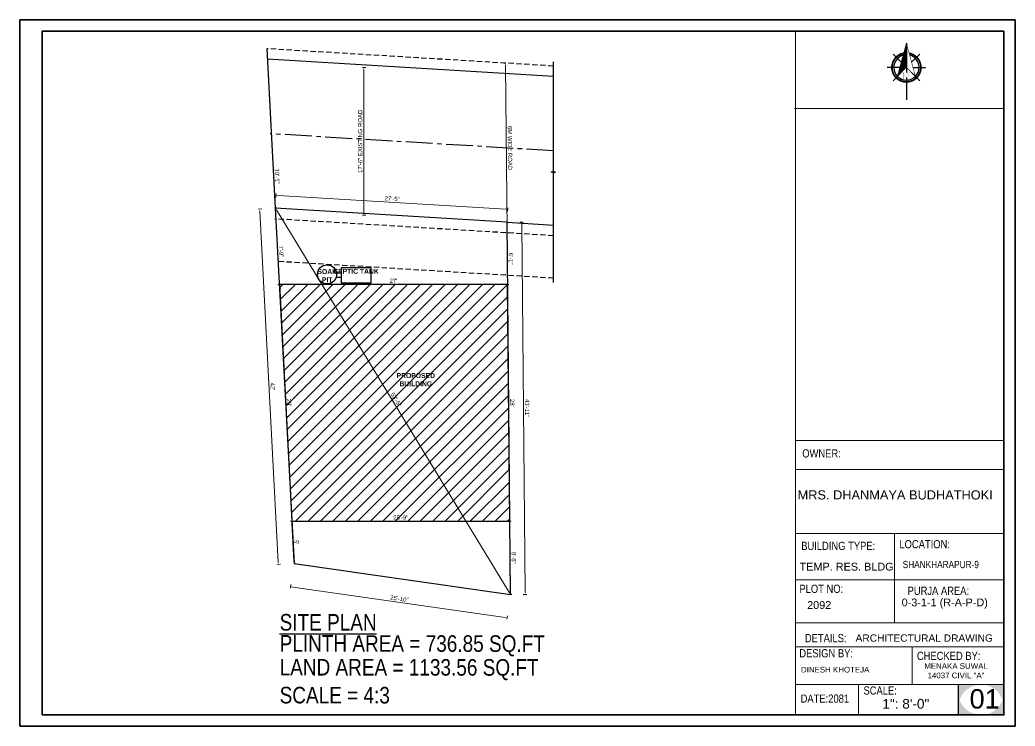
# Model space of a CAD drawing. Header units: inches. Extents: x 380359 to 404964, y -48881 to -44155.
# Drawn here: x 392691 to 393749, y -48221 to -47471 of the extents above; entities that cross this region are included whole.
import ezdxf

# ---------------------------------------------------------------- set-up
doc = ezdxf.new("R2010")
doc.units = ezdxf.units.IN
doc.header["$LTSCALE"] = 2
doc.header["$MEASUREMENT"] = 0
doc.header["$PDMODE"] = 34
doc.linetypes.add('CENTER2', pattern=[28.575, 19.05, -3.175, 3.175, -3.175])
doc.linetypes.add('DASHED2', pattern=[0.375, 0.25, -0.125])
doc.layers.get('0').update_dxf_attribs({"linetype": 'CONTINUOUS'})
doc.layers.get('DEFPOINTS').update_dxf_attribs({"color": 141, "linetype": 'CONTINUOUS'})
for name, color, linetype, lineweight in [('DIMENTION', 140, 'CONTINUOUS', 0), ('door', 20, 'CONTINUOUS', 35), ('Rebars', 1, 'CONTINUOUS', 13), ('Siteplan', 7, 'CONTINUOUS', 30), ('steps', 253, 'CONTINUOUS', 20), ('TEXT', 181, 'CONTINUOUS', 25), ('WALL - A', 1, 'CONTINUOUS', 40)]:
    doc.layers.add(name, color=color, linetype=linetype, lineweight=lineweight)
doc.layers.add('Normal Wall', color=7, linetype='CONTINUOUS', lineweight=35, true_color=0xffaf89)
doc.layers.add('Rear Wall', color=7, linetype='CONTINUOUS', lineweight=20, true_color=0xd4e480)
doc.layers.add('plan wall', color=7, linetype='CONTINUOUS')
doc.styles.add('Lettring Text', font='arial.ttf')
doc.styles.get("Standard").update_dxf_attribs({"font": 'ARIALN.TTF'})
doc.styles.add('SwissBT', font='swiss.ttf', dxfattribs={"height": 12})
doc.dimstyles.new('Copy of Standard', dxfattribs={"dimtxt": 6, "dimasz": 2.875, "dimexe": 2, "dimexo": 4, "dimgap": 2, "dimtad": 1, "dimdec": 0, "dimrnd": 1, "dimzin": 0, "dimdsep": 46, "dimlunit": 4, "dimtxsty": 'Lettring Text', "dimcen": 0.1, "dimclrd": 7, "dimclre": 7, "dimclrt": 7, "dimazin": 0, "dimtfac": 0.645, "dimtdec": 0, "dimtmove": 1, "dimatfit": 0, "dimfxl": 3, "dimfxlon": 1, "dimtfillclr": 256, "dimtolj": 1, "dimtzin": 0, "dimlwd": -1, "dimlwe": -1, "dimarcsym": 2})

# ---------------------------------------------------------------- blocks, each defined once
blk = doc.blocks.new('*X29')
at = {"color": 0}
for p, q in [((145.96, -414.6), (147.62, -412.94)), ((146.16, -413.87), (147.62, -412.41)), ((146.36, -413.14), (147.62, -411.88)), ((146.55, -412.41), (147.62, -411.35)), ((146.75, -411.68), (147.62, -410.82)), ((146.95, -410.95), (147.62, -410.29)), ((147.15, -410.22), (147.62, -409.76)), ((147.35, -409.49), (147.62, -409.23)), ((147.55, -408.76), (147.62, -408.7)), ((143.76, -422.63), (147.62, -418.77)), ((143.96, -421.9), (147.62, -418.24)), ((144.16, -421.17), (147.62, -417.71)), ((144.36, -420.44), (147.62, -417.18)), ((144.56, -419.71), (147.62, -416.65)), ((144.76, -418.98), (147.62, -416.12)), ((144.96, -418.25), (147.62, -415.59)), ((145.16, -417.52), (147.62, -415.06)), ((145.36, -416.79), (147.62, -414.53)), ((145.56, -416.06), (147.62, -414)), ((145.76, -415.33), (147.62, -413.47)), ((142.76, -426.28), (147.62, -421.42)), ((142.96, -425.55), (147.62, -420.89)), ((143.16, -424.82), (147.62, -420.36)), ((143.36, -424.09), (147.62, -419.83)), ((143.56, -423.36), (147.62, -419.3))]:
    blk.add_line(p, q, dxfattribs=at)
blk = doc.blocks.new('NORTH_15')
for p, q in [((-2.87, 2.87), (-7.37, 7.37)), ((0, 3.66), (0, 10.62)), ((2.87, 2.87), (7.37, 7.37)), ((-13.37, 0), (2.72, 0)), ((5.49, 0), (17.83, 0)), ((-2.87, -2.87), (-7.37, -7.37)), ((0, -3.66), (0, -10.62)), ((2.87, -2.87), (7.37, -7.37))]:
    blk.add_line(p, q)
at = {"const_width": 1}
for points in [[(0, -8, 1), (0, 8, 0.359415), (-7.86, 1.52, 1)], [(-7.86, -1.52, 0.359415), (0, -8, 1)]]:
    blk.add_lwpolyline(points, format="xyb", dxfattribs=at)
for points, const_width in [([(4.96, -5.01), (-13.37, 0), (4.9, 5), (0, 0), (4.96, -5.01)], 0.3), ([(5.93, -1.55), (6, -1.55), (6.07, -1.54), (6.13, -1.53), (6.17, -1.52), (6.22, -1.51), (6.26, -1.49), (6.28, -1.47), (6.3, -1.45), (6.32, -1.42), (6.33, -1.39), (6.35, -1.34), (6.36, -1.29), (6.37, -1.23), (6.38, -1.16), (6.38, -1.08), (6.38, -1), (6.54, -1), (6.54, -2.34), (6.38, -2.34), (6.38, -2.3), (6.38, -2.23), (6.38, -2.16), (6.37, -2.09), (6.36, -2.04), (6.35, -1.99), (6.33, -1.95), (6.32, -1.91), (6.3, -1.88), (6.28, -1.86), (6.26, -1.83), (6.22, -1.81), (6.18, -1.8), (6.13, -1.78), (6.07, -1.77), (6.01, -1.76), (5.95, -1.76), (2.66, -1.76), (2.66, -2.34), (2.5, -2.34), (2.5, -0.16), (4.71, 1.44), (3.14, 1.44), (3.07, 1.44), (3, 1.43), (2.94, 1.42), (2.89, 1.41), (2.85, 1.4), (2.81, 1.38), (2.78, 1.36), (2.76, 1.34), (2.74, 1.31), (2.72, 1.27), (2.7, 1.22), (2.69, 1.17), (2.68, 1.11), (2.67, 1.04), (2.66, 0.97), (2.66, 0.89), (2.66, 0.87), (2.5, 0.87), (2.5, 2.21), (2.66, 2.21), (2.66, 2.17), (2.66, 2.09), (2.67, 2.03), (2.68, 1.97), (2.69, 1.91), (2.7, 1.86), (2.71, 1.82), (2.73, 1.78), (2.75, 1.76), (2.77, 1.74), (2.8, 1.72), (2.85, 1.7), (2.89, 1.68), (2.94, 1.67), (3, 1.66), (3.07, 1.66), (3.14, 1.66), (6.54, 1.66), (6.54, 0.75), (3.33, -1.55), (5.93, -1.55), (5.93, -1.55)], 0.1)]:
    blk.add_lwpolyline(points, dxfattribs=dict(const_width=const_width))
for start, end in [(90, 164.973), (270, 90), (195.027, 270)]:
    blk.add_arc((0, 0), 7, start, end)
at = {"rotation": 90}
blk.add_blockref('*X29', (-421.89, -147.62), dxfattribs=at)
blk = doc.blocks.new('A$C0BDB7EE9')
at = {"layer": 'Siteplan', "xscale": 2.999999999999779, "yscale": 2.999999999999779, "zscale": 2.999999999999779, "rotation": 247.8612575918487}
blk.add_blockref('NORTH_15', (20.2, 49.5), dxfattribs=at)
blk = doc.blocks.new('A$C327B4BBD')
at = {"layer": 'DIMENTION', "ltscale": 0.3, "xscale": 1.171875000000082, "yscale": 1.171875000000082, "zscale": 1.171875000000082, "rotation": 112.1387424081494}
blk.add_blockref('A$C0BDB7EE9', (16.1, 0), dxfattribs=at)
blk = doc.blocks.new('*D589')
at = {"layer": 'DEFPOINTS', "color": 0, "ltscale": 0.5, "transparency": 16777216}
for p in [(399599.5, -47741.4), (399599.5, -47741.4), (399932.8, -48288.7)]:
    blk.add_point(p, dxfattribs=at)
at = {"layer": 'steps', "color": 7, "ltscale": 0.5, "transparency": 16777216}
for p, q in [((399599.5, -47741.4), (399601.2, -47740.4)), ((399931.3, -48286.2), (399601, -47743.8)), ((399932.8, -48288.7), (399934.5, -48287.7))]:
    blk.add_line(p, q, dxfattribs=at)
for points in [[(399601.4, -47743.6), (399600.6, -47744.1), (399599.5, -47741.4)], [(399931.7, -48286), (399930.9, -48286.5), (399932.8, -48288.7)]]:
    blk.add_solid(points, dxfattribs=at)
at = {"layer": 'steps', "color": 7, "ltscale": 0.5, "transparency": 16777216, "insert": (399770.5, -48012.4), "char_height": 6, "attachment_point": 5, "rotation": 301.3393, "style": 'Lettring Text'}
blk.add_mtext('\\A1;53\'-5"', dxfattribs=at)
blk = doc.blocks.new('*D585')
at = {"layer": 'DEFPOINTS', "color": 0, "ltscale": 0.5, "transparency": 16777216}
for p in [(399626, -48244.7), (399932.8, -48288.7), (399928.1, -48321.7)]:
    blk.add_point(p, dxfattribs=at)
at = {"layer": 'steps', "color": 7, "ltscale": 0.5, "transparency": 16777216}
for p, q in [((399621.7, -48274.7), (399620.9, -48279.6)), ((399624.1, -48278.1), (399925.2, -48321.2)), ((399928.5, -48318.7), (399927.8, -48323.6))]:
    blk.add_line(p, q, dxfattribs=at)
for points in [[(399624.1, -48277.6), (399624, -48278.5), (399621.2, -48277.6)], [(399925.3, -48320.8), (399925.2, -48321.7), (399928.1, -48321.7)]]:
    blk.add_solid(points, dxfattribs=at)
at = {"layer": 'steps', "color": 7, "ltscale": 0.5, "transparency": 16777216, "insert": (399775.4, -48294.6), "char_height": 6, "attachment_point": 5, "rotation": 351.8387, "style": 'Lettring Text'}
blk.add_mtext('\\A1;25\'-10"', dxfattribs=at)
blk = doc.blocks.new('*D586')
at = {"layer": 'DEFPOINTS', "color": 0, "ltscale": 0.5, "transparency": 16777216}
for p in [(399599.5, -47741.4), (399626, -48244.7), (399603.9, -48245.9)]:
    blk.add_point(p, dxfattribs=at)
at = {"layer": 'steps', "color": 7, "ltscale": 0.5, "transparency": 16777216}
for p, q in [((399580.4, -47742.4), (399575.4, -47742.7)), ((399577.6, -47745.4), (399603.7, -48243)), ((399606.9, -48245.7), (399601.9, -48246))]:
    blk.add_line(p, q, dxfattribs=at)
for points in [[(399578.1, -47745.4), (399577.1, -47745.4), (399577.4, -47742.6)], [(399604.2, -48243), (399603.3, -48243), (399603.9, -48245.9)]]:
    blk.add_solid(points, dxfattribs=at)
at = {"layer": 'steps', "color": 7, "ltscale": 0.5, "transparency": 16777216, "insert": (399595.7, -47993.9), "char_height": 6, "attachment_point": 5, "rotation": 273.008, "style": 'Lettring Text'}
blk.add_mtext("\\A1;42'", dxfattribs=at)
blk = doc.blocks.new('*D579')
at = {"layer": 'DEFPOINTS', "color": 0, "ltscale": 0.5, "transparency": 16777216}
for p in [(399927.9, -47761.2), (399948.9, -47761.1), (399932.8, -48288.7)]:
    blk.add_point(p, dxfattribs=at)
at = {"layer": 'steps', "color": 7, "ltscale": 0.5, "transparency": 16777216}
for p, q in [((399945.9, -47761.1), (399950.9, -47761)), ((399953.8, -48285.6), (399949, -47763.9)), ((399950.8, -48288.5), (399955.8, -48288.5))]:
    blk.add_line(p, q, dxfattribs=at)
for points in [[(399949.5, -47763.9), (399948.5, -47763.9), (399948.9, -47761.1)], [(399954.3, -48285.6), (399953.3, -48285.6), (399953.8, -48288.5)]]:
    blk.add_solid(points, dxfattribs=at)
at = {"layer": 'steps', "color": 7, "ltscale": 0.5, "transparency": 16777216, "insert": (399956.5, -48024.7), "char_height": 6, "attachment_point": 5, "rotation": 270.5305, "style": 'Lettring Text'}
blk.add_mtext('\\A1;43\'-11"', dxfattribs=at)
blk = doc.blocks.new('*D580')
at = {"layer": 'DEFPOINTS', "color": 0, "ltscale": 0.5, "transparency": 16777216}
for p in [(399600.6, -47722.9), (399599.5, -47741.4), (399927.9, -47761.2)]:
    blk.add_point(p, dxfattribs=at)
at = {"layer": 'steps', "color": 7, "ltscale": 0.5, "transparency": 16777216}
for p, q in [((399600.4, -47725.9), (399600.7, -47720.9)), ((399926.2, -47742.6), (399603.5, -47723.1)), ((399928.8, -47745.8), (399929.1, -47740.8))]:
    blk.add_line(p, q, dxfattribs=at)
for points in [[(399603.5, -47722.6), (399603.5, -47723.6), (399600.6, -47722.9)], [(399926.2, -47742.1), (399926.1, -47743.1), (399929, -47742.8)]]:
    blk.add_solid(points, dxfattribs=at)
at = {"layer": 'steps', "color": 7, "ltscale": 0.5, "transparency": 16777216, "insert": (399765.1, -47727.8), "char_height": 6, "attachment_point": 5, "rotation": 356.5402, "style": 'Lettring Text'}
blk.add_mtext('\\A1;27\'-5"', dxfattribs=at)
blk = doc.blocks.new('*D581')
at = {"layer": 'DEFPOINTS', "color": 0, "ltscale": 0.5, "transparency": 16777216}
for p in [(399605.2, -47849.2), (399605.2, -47849.2), (399928.7, -47849.2)]:
    blk.add_point(p, dxfattribs=at)
at = {"layer": 'steps', "color": 7, "ltscale": 0.5, "transparency": 16777216}
for p, q in [((399605.2, -47849.2), (399605.2, -47847.2)), ((399925.8, -47849.2), (399608.1, -47849.2)), ((399928.7, -47849.2), (399928.7, -47847.2))]:
    blk.add_line(p, q, dxfattribs=at)
for points in [[(399608.1, -47848.8), (399608.1, -47849.7), (399605.2, -47849.2)], [(399925.8, -47848.8), (399925.8, -47849.7), (399928.7, -47849.2)]]:
    blk.add_solid(points, dxfattribs=at)
at = {"layer": 'steps', "color": 7, "ltscale": 0.5, "transparency": 16777216, "insert": (399766.9, -47844.2), "char_height": 6, "attachment_point": 5, "style": 'Lettring Text'}
blk.add_mtext("\\A1;27'", dxfattribs=at)
blk = doc.blocks.new('*D587')
at = {"layer": 'DEFPOINTS', "color": 0, "ltscale": 0.5, "transparency": 16777216}
for p in [(399622.8, -48184.8), (399931.7, -48184.8), (399931.7, -48184.8)]:
    blk.add_point(p, dxfattribs=at)
at = {"layer": 'steps', "color": 7, "ltscale": 0.5, "transparency": 16777216}
for p, q in [((399622.8, -48184.8), (399622.8, -48182.8)), ((399625.7, -48184.8), (399928.9, -48184.8)), ((399931.7, -48184.8), (399931.7, -48182.8))]:
    blk.add_line(p, q, dxfattribs=at)
for points in [[(399625.7, -48184.3), (399625.7, -48185.3), (399622.8, -48184.8)], [(399928.9, -48184.3), (399928.9, -48185.3), (399931.7, -48184.8)]]:
    blk.add_solid(points, dxfattribs=at)
at = {"layer": 'steps', "color": 7, "ltscale": 0.5, "transparency": 16777216, "insert": (399777.3, -48179.7), "char_height": 6, "attachment_point": 5, "style": 'Lettring Text'}
blk.add_mtext('\\A1;25\'-9"', dxfattribs=at)
blk = doc.blocks.new('*D588')
at = {"layer": 'DEFPOINTS', "color": 0, "ltscale": 0.5, "transparency": 16777216}
for p in [(399605.2, -47849.2), (399622.8, -48184.8), (399622.8, -48184.8)]:
    blk.add_point(p, dxfattribs=at)
at = {"layer": 'steps', "color": 7, "ltscale": 0.5, "transparency": 16777216}
for p, q in [((399605.2, -47849.2), (399603.2, -47849.3)), ((399605.3, -47852.1), (399622.7, -48181.9)), ((399622.8, -48184.8), (399620.8, -48184.9))]:
    blk.add_line(p, q, dxfattribs=at)
for points in [[(399605.8, -47852.1), (399604.8, -47852.1), (399605.2, -47849.2)], [(399623.1, -48181.9), (399622.2, -48181.9), (399622.8, -48184.8)]]:
    blk.add_solid(points, dxfattribs=at)
at = {"layer": 'steps', "color": 7, "ltscale": 0.5, "transparency": 16777216, "insert": (399619, -48016.7), "char_height": 6, "attachment_point": 5, "rotation": 273.008, "style": 'Lettring Text'}
blk.add_mtext("\\A1;28'", dxfattribs=at)
blk = doc.blocks.new('*D582')
at = {"layer": 'DEFPOINTS', "color": 0, "ltscale": 0.5, "transparency": 16777216}
for p in [(399928.7, -47849.2), (399928.7, -47849.2), (399931.7, -48184.8)]:
    blk.add_point(p, dxfattribs=at)
at = {"layer": 'steps', "color": 7, "ltscale": 0.5, "transparency": 16777216}
for p, q in [((399928.7, -47849.2), (399930.7, -47849.2)), ((399931.7, -48181.9), (399928.7, -47852.1)), ((399931.7, -48184.8), (399933.7, -48184.8))]:
    blk.add_line(p, q, dxfattribs=at)
for points in [[(399929.2, -47852.1), (399928.3, -47852.1), (399928.7, -47849.2)], [(399932.2, -48181.9), (399931.2, -48181.9), (399931.7, -48184.8)]]:
    blk.add_solid(points, dxfattribs=at)
at = {"layer": 'steps', "color": 7, "ltscale": 0.5, "transparency": 16777216, "insert": (399935.3, -48017), "char_height": 6, "attachment_point": 5, "rotation": 270.5182, "style": 'Lettring Text'}
blk.add_mtext("\\A1;28'", dxfattribs=at)
blk = doc.blocks.new('*D583')
at = {"layer": 'DEFPOINTS', "color": 0, "ltscale": 0.5, "transparency": 16777216}
for p in [(399928, -47776.3), (399928, -47776.3), (399928.7, -47849.2)]:
    blk.add_point(p, dxfattribs=at)
at = {"layer": 'steps', "color": 7, "ltscale": 0.5, "transparency": 16777216}
for p, q in [((399928, -47776.3), (399930, -47776.3)), ((399928.7, -47846.4), (399928.1, -47779.2)), ((399928.7, -47849.2), (399930.7, -47849.2))]:
    blk.add_line(p, q, dxfattribs=at)
for points in [[(399928.5, -47779.2), (399927.6, -47779.2), (399928, -47776.3)], [(399929.2, -47846.4), (399928.2, -47846.4), (399928.7, -47849.2)]]:
    blk.add_solid(points, dxfattribs=at)
at = {"layer": 'steps', "color": 7, "ltscale": 0.5, "transparency": 16777216, "insert": (399933.4, -47812.7), "char_height": 6, "attachment_point": 5, "rotation": 270.5182, "style": 'Lettring Text'}
blk.add_mtext('\\A1;6\'-1"', dxfattribs=at)
blk = doc.blocks.new('*D584')
at = {"layer": 'DEFPOINTS', "color": 0, "ltscale": 0.5, "transparency": 16777216}
for p in [(399925.9, -47535.8), (399927.5, -47535.8), (399928, -47776.3)]:
    blk.add_point(p, dxfattribs=at)
at = {"layer": 'steps', "color": 7, "ltscale": 0.5, "transparency": 16777216}
for p, q in [((399925.9, -47535.8), (399923.9, -47535.8)), ((399928, -47773.4), (399925.9, -47538.7)), ((399928, -47776.3), (399930, -47776.3))]:
    blk.add_line(p, q, dxfattribs=at)
for points in [[(399926.4, -47538.7), (399925.4, -47538.7), (399925.9, -47535.8)], [(399928.5, -47773.4), (399927.5, -47773.4), (399928, -47776.3)]]:
    blk.add_solid(points, dxfattribs=at)
at = {"layer": 'steps', "color": 7, "ltscale": 0.5, "transparency": 16777216, "insert": (399932.1, -47656), "char_height": 6, "attachment_point": 5, "rotation": 270.5182, "style": 'Lettring Text'}
blk.add_mtext('\\A1;6M WIDE ROAD', dxfattribs=at)
blk = doc.blocks.new('*D575')
at = {"layer": 'DEFPOINTS', "color": 0, "ltscale": 0.5, "transparency": 16777216}
for p in [(399931.7, -48184.8), (399932.8, -48288.7), (399932.8, -48288.7)]:
    blk.add_point(p, dxfattribs=at)
at = {"layer": 'steps', "color": 7, "ltscale": 0.5, "transparency": 16777216}
for p, q in [((399931.9, -48184.8), (399933.9, -48184.8)), ((399931.9, -48187.7), (399932.8, -48285.8)), ((399932.8, -48288.7), (399934.8, -48288.7))]:
    blk.add_line(p, q, dxfattribs=at)
for points in [[(399932.4, -48187.6), (399931.4, -48187.7), (399931.9, -48184.8)], [(399933.2, -48285.8), (399932.3, -48285.8), (399932.8, -48288.7)]]:
    blk.add_solid(points, dxfattribs=at)
at = {"layer": 'steps', "color": 7, "ltscale": 0.5, "transparency": 16777216, "insert": (399937.4, -48236.7), "char_height": 6, "attachment_point": 5, "rotation": 270.5182, "style": 'Lettring Text'}
blk.add_mtext('\\A1;8\'-8"', dxfattribs=at)
blk = doc.blocks.new('*D576')
at = {"layer": 'DEFPOINTS', "color": 0, "ltscale": 0.5, "transparency": 16777216}
for p in [(399622.8, -48184.8), (399626, -48244.7), (399626, -48244.7)]:
    blk.add_point(p, dxfattribs=at)
at = {"layer": 'steps', "color": 7, "ltscale": 0.5, "transparency": 16777216}
for p, q in [((399622.8, -48184.8), (399624.8, -48184.7)), ((399623, -48187.6), (399625.8, -48241.8)), ((399626, -48244.7), (399628, -48244.6))]:
    blk.add_line(p, q, dxfattribs=at)
for points in [[(399623.4, -48187.6), (399622.5, -48187.7), (399622.8, -48184.8)], [(399626.3, -48241.8), (399625.3, -48241.8), (399626, -48244.7)]]:
    blk.add_solid(points, dxfattribs=at)
at = {"layer": 'steps', "color": 7, "ltscale": 0.5, "transparency": 16777216, "insert": (399629.4, -48214.5), "char_height": 6, "attachment_point": 5, "rotation": 273.008, "style": 'Lettring Text'}
blk.add_mtext("\\A1;5'", dxfattribs=at)
blk = doc.blocks.new('*D577')
at = {"layer": 'DEFPOINTS', "color": 0, "ltscale": 0.5, "transparency": 16777216}
for p in [(399600.3, -47756.5), (399600.3, -47756.5), (399605.2, -47849.2)]:
    blk.add_point(p, dxfattribs=at)
at = {"layer": 'steps', "color": 7, "ltscale": 0.5, "transparency": 16777216}
for p, q in [((399600.3, -47756.5), (399598.3, -47756.6)), ((399605, -47846.4), (399600.5, -47759.3)), ((399605.2, -47849.2), (399603.2, -47849.3))]:
    blk.add_line(p, q, dxfattribs=at)
for points in [[(399600.9, -47759.3), (399600, -47759.4), (399600.3, -47756.5)], [(399605.5, -47846.3), (399604.5, -47846.4), (399605.2, -47849.2)]]:
    blk.add_solid(points, dxfattribs=at)
at = {"layer": 'steps', "color": 7, "ltscale": 0.5, "transparency": 16777216, "insert": (399607.8, -47802.6), "char_height": 6, "attachment_point": 5, "rotation": 273.008, "style": 'Lettring Text'}
blk.add_mtext('\\A1;7\'-9"', dxfattribs=at)
blk = doc.blocks.new('*D578')
at = {"layer": 'DEFPOINTS', "color": 0, "ltscale": 0.5, "transparency": 16777216}
for p in [(399594, -47635.9), (399594, -47635.9), (399600.3, -47756.5)]:
    blk.add_point(p, dxfattribs=at)
at = {"layer": 'steps', "color": 7, "ltscale": 0.5, "transparency": 16777216}
for p, q in [((399594, -47635.9), (399592, -47636)), ((399600.1, -47753.6), (399594.1, -47638.7)), ((399600.3, -47756.5), (399598.3, -47756.6))]:
    blk.add_line(p, q, dxfattribs=at)
for points in [[(399594.6, -47638.7), (399593.6, -47638.8), (399594, -47635.9)], [(399600.6, -47753.6), (399599.7, -47753.6), (399600.3, -47756.5)]]:
    blk.add_solid(points, dxfattribs=at)
at = {"layer": 'steps', "color": 7, "ltscale": 0.5, "transparency": 16777216, "insert": (399602.2, -47695.9), "char_height": 6, "attachment_point": 5, "rotation": 273.008, "style": 'Lettring Text'}
blk.add_mtext('\\A1;10\'-1"', dxfattribs=at)
blk = doc.blocks.new('*D574')
at = {"layer": 'DEFPOINTS', "color": 0, "ltscale": 0.5, "transparency": 16777216}
for p in [(399724.9, -47541.7), (399776.4, -47541.7), (399763.7, -47751.3)]:
    blk.add_point(p, dxfattribs=at)
at = {"layer": 'steps', "color": 7, "ltscale": 0.5, "transparency": 16777216}
for p, q in [((399727.9, -47541.7), (399722.9, -47541.7)), ((399724.9, -47748.4), (399724.9, -47544.6)), ((399727.9, -47751.3), (399722.9, -47751.3))]:
    blk.add_line(p, q, dxfattribs=at)
for points in [[(399724.4, -47544.6), (399725.4, -47544.6), (399724.9, -47541.7)], [(399724.4, -47748.4), (399725.4, -47748.4), (399724.9, -47751.3)]]:
    blk.add_solid(points, dxfattribs=at)
at = {"layer": 'steps', "color": 7, "ltscale": 0.5, "transparency": 16777216, "insert": (399719.8, -47646.5), "char_height": 6, "attachment_point": 5, "rotation": 90, "style": 'Lettring Text'}
blk.add_mtext('\\A1;17\'-6" EXISTING ROAD', dxfattribs=at)
blk = doc.blocks.new('SP')
at = {"layer": 'door', "ltscale": 0.5}
h = blk.add_hatch(dxfattribs=at)
h.set_pattern_fill('ANSI31', color=256, scale=100)
h.set_pattern_definition([(45, (5048.394, -2206.005), (-8.83883476, 8.83883476), [])])
h.paths.add_polyline_path([(399928.7, -47849.2), (399605.2, -47849.2), (399622.8, -48184.8), (399622.8, -48184.8), (399931.7, -48184.8)])
h.paths.add_polyline_path([(399758.8, -48005.3), (399771.5, -48026.1), (399782.1, -48019.6), (399769.4, -47998.8)], flags=24)
h.paths.add_polyline_path([(399765.2, -48185.9), (399789.5, -48185.9), (399789.5, -48173.6), (399765.2, -48173.6)], flags=9)
h.paths.add_polyline_path([(399612.5, -48010.2), (399613.2, -48024.1), (399625.5, -48023.4), (399624.8, -48009.5)], flags=25)
h.paths.add_polyline_path([(399772.7, -47997.1), (399824.6, -47997.1), (399824.6, -47971.1), (399772.7, -47971.1)], flags=24)
at = {"ltscale": 0.5}
for p, q in [((399587.6, -47515.3), (399599.5, -47741.4)), ((399993.6, -47554.8), (399588.4, -47530.3)), ((399927.9, -47761.2), (399599.5, -47741.4)), ((399599.5, -47741.4), (399626, -48244.7)), ((399932.8, -48288.7), (399927.9, -47761.2)), ((399927.9, -47761.2), (399993.6, -47765.2)), ((399693.3, -47833.4), (399686.2, -47833.4)), ((399693.3, -47839.4), (399685.5, -47839.4)), ((399713.6, -47849.2), (399713.6, -47847.3)), ((399719.6, -47849.2), (399719.6, -47847.3)), ((399626, -48244.7), (399932.8, -48288.7))]:
    blk.add_line(p, q, dxfattribs=at)
at = {"linetype": 'Continuous', "ltscale": 0.5}
blk.add_lwpolyline([(399993.6, -47846.4), (399993.6, -47691.3), (399996.5, -47690.2), (399990.5, -47690), (399993.6, -47688.7), (399993.6, -47533.8)], dxfattribs=at)
at = {"ltscale": 0.5}
for points in [[(399693.3, -47825.4), (399735.1, -47825.4), (399735.1, -47847.3), (399693.3, -47847.3)], [(399928.7, -47849.2), (399605.2, -47849.2), (399622.8, -48184.8), (399622.8, -48184.8), (399931.7, -48184.8)]]:
    blk.add_lwpolyline(points, close=True, dxfattribs=at)
blk.add_circle((399672.8, -47835), 13.5, dxfattribs=at)
at = {"layer": 'WALL - A', "linetype": 'DASHED2', "lineweight": -3, "ltscale": 15}
for p, q in [((399993.6, -47539.8), (399587.6, -47515.3)), ((399993.6, -47780.2), (399600.3, -47756.5)), ((399993.6, -47840.4), (399603.5, -47816.8))]:
    blk.add_line(p, q, dxfattribs=at)
at = {"layer": 'WALL - A', "linetype": 'CENTER2', "lineweight": -3}
blk.add_line((399993.6, -47660), (399594, -47635.9), dxfattribs=at)
at = {"layer": 'steps', "color": 7, "ltscale": 0.3, "char_height": 7, "attachment_point": 2}
for s, insert, width in [('{\\fTechnic|b1|i0|c2|p2;SOAK PIT}', (399673.1, -47827.6), 35.408), ('{\\fTechnic|b1|i0|c2|p2;SEPTIC TANK}', (399714.1, -47827.2), 55.268), ('{\\fTechnic|b1|i0|c2|p2;PROPOSED BUILDING}', (399798.6, -47974.9), 55.268)]:
    blk.add_mtext(s, dxfattribs=dict(at, insert=insert, width=width))
at = {"layer": 'steps', "ltscale": 0.5}
for base, p1, p2, angle, text, picture, middle in [((399925.9, -47535.8), (399928, -47776.3), (399927.5, -47535.8), 270.5182, '6M WIDE ROAD', '*D584', (399932.1, -47656)), ((399724.9, -47541.7), (399763.7, -47751.3), (399776.4, -47541.7), 90, '17\'-6" EXISTING ROAD', '*D574', (399719.8, -47646.5))]:
    dim = blk.add_linear_dim(base=base, p1=p1, p2=p2, angle=angle, text=text, dimstyle='Copy of Standard', dxfattribs=at)
    dim.commit()
    dim.dimension.update_dxf_attribs({"geometry": picture, "text_midpoint": middle})
for base, p1, p2, angle, picture, middle in [((399594, -47635.9), (399600.3, -47756.5), (399594, -47635.9), 93.008, '*D578', (399602.2, -47695.9)), ((399600.3, -47756.5), (399605.2, -47849.2), (399600.3, -47756.5), 93.008, '*D577', (399607.8, -47802.6)), ((399928, -47776.3), (399928.7, -47849.2), (399928, -47776.3), 270.5182, '*D583', (399933.4, -47812.7)), ((399626, -48244.7), (399622.8, -48184.8), (399626, -48244.7), 93.008, '*D576', (399629.4, -48214.5)), ((399932.8, -48288.7), (399931.7, -48184.8), (399932.8, -48288.7), 270.5182, '*D575', (399937.4, -48236.7))]:
    dim = blk.add_linear_dim(base=base, p1=p1, p2=p2, angle=angle, dimstyle='Copy of Standard', dxfattribs=at)
    dim.commit()
    dim.dimension.update_dxf_attribs({"geometry": picture, "text_midpoint": middle})
for p1, p2, distance, picture, middle in [((399927.9, -47761.2), (399599.5, -47741.4), -18.5, '*D580', (399765.1, -47727.8)), ((399599.5, -47741.4), (399626, -48244.7), -22.1, '*D586', (399595.7, -47993.9)), ((399932.8, -48288.7), (399599.5, -47741.4), 0, '*D589', (399770.5, -48012.4)), ((399932.7921, -48288.7004), (399927.908, -47761.245), -21.0414, '*D579', (399956.4558, -48024.731)), ((399605.2, -47849.2), (399622.8, -48184.8), 0, '*D588', (399619, -48016.7)), ((399931.7, -48184.8), (399928.7, -47849.2), 0, '*D582', (399935.3, -48017)), ((399626, -48244.7), (399932.8, -48288.7), -33.3, '*D585', (399775.4, -48294.6))]:
    dim = blk.add_aligned_dim(p1=p1, p2=p2, distance=distance, dimstyle='Copy of Standard', dxfattribs=at)
    dim.commit()
    dim.dimension.update_dxf_attribs({"geometry": picture, "text_midpoint": middle})
for base, p1, p2, picture, middle in [((399605.1751, -47849.2414), (399928.7039, -47849.2414), (399605.1751, -47849.2414), '*D581', (399766.9395, -47844.2292)), ((399931.7, -48184.8), (399622.8, -48184.8), (399931.7, -48184.8), '*D587', (399777.3, -48179.7))]:
    dim = blk.add_linear_dim(base=base, p1=p1, p2=p2, dimstyle='Copy of Standard', dxfattribs=at)
    dim.commit()
    dim.dimension.update_dxf_attribs({"geometry": picture, "text_midpoint": middle})

msp = doc.modelspace()

# ---------------------------------------------------------------- hatches: boundary and pattern name
msp.add_hatch(color=0).paths.add_polyline_path([(393737.4, -48177), (393713.1, -48177, -0.414214), (393737.4, -48201.3)])
at = {"layer": 'TEXT'}
for points in [[(393713.1, -48177), (393688.8, -48177), (393688.8, -48201.3, -0.414214)], [(393713.1, -48177), (393688.8, -48177), (393688.8, -48201.3, -0.414214)], [(393737.4, -48177), (393713.1, -48177, -0.414214), (393737.4, -48201.3)], [(393688.8, -48184.9), (393688.8, -48209.2), (393713.1, -48209.2, -0.414214)], [(393688.8, -48184.9), (393688.8, -48209.2), (393713.1, -48209.2, -0.414214)], [(393737.4, -48184.9, -0.414214), (393713.1, -48209.2), (393737.4, -48209.2)], [(393737.4, -48184.9, -0.414214), (393713.1, -48209.2), (393737.4, -48209.2)]]:
    msp.add_hatch(color=0, dxfattribs=at).paths.add_polyline_path(points)

# ---------------------------------------------------------------- linework, layer by layer
at = {"color": 0}
msp.add_line((393688.8, -48177), (393688.8, -48209.2), dxfattribs=at)
msp.add_line((393688.8, -48177), (393688.8, -48209.2), dxfattribs=at)
at = {"layer": 'Normal Wall'}
for points in [[(392691.3, -47470.5), (393749.3, -47470.5), (393749.3, -48221.1), (392691.3, -48221.1)], [(392691.3, -47470.5), (393749.3, -47470.5), (393749.3, -48221.1), (392691.3, -48221.1)], [(393737.4, -47482.4), (392715.1, -47482.4), (392715.1, -48209.2), (393737.4, -48209.2)], [(393737.4, -47482.4), (392715.1, -47482.4), (392715.1, -48209.2), (393737.4, -48209.2)]]:
    msp.add_lwpolyline(points, close=True, dxfattribs=at)
at = {"layer": 'Rear Wall'}
for p, q in [((393516, -47926.7), (393516, -47482.4)), ((393514.8, -47564.7), (393737.4, -47564.7)), ((393516, -47917.5), (393737.4, -47917.5)), ((393516, -47917.5), (393737.4, -47917.5)), ((393516, -47917.5), (393737.4, -47917.5)), ((393516, -47917.5), (393737.4, -47917.5)), ((393516, -47948.3), (393737.4, -47948.3)), ((393516, -47948.3), (393737.4, -47948.3)), ((393516, -48016.3), (393737.4, -48016.3)), ((393516, -48016.3), (393737.4, -48016.3)), ((393621.2, -48016.3), (393621.2, -48102.2)), ((393621.2, -48016.3), (393621.2, -48111.5)), ((393516, -48065.8), (393737.4, -48065.8)), ((393516, -48065.8), (393737.4, -48065.8)), ((393516, -48111.5), (393737.4, -48111.5)), ((393516, -48136.9), (393737.4, -48136.9)), ((393516, -48136.9), (393737.4, -48136.9)), ((393639.8, -48177), (393639.8, -48136.9)), ((393639.8, -48177), (393639.8, -48136.9)), ((393516, -48177), (393737.4, -48177)), ((393516, -48177), (393737.4, -48177)), ((393582.7, -48177), (393582.7, -48209.2)), ((393582.7, -48177), (393582.7, -48209.2))]:
    msp.add_line(p, q, dxfattribs=at)
msp.add_lwpolyline([(393516, -47917.5), (393737.4, -47917.5), (393737.4, -48209.2), (393516, -48209.2)], close=True, dxfattribs=at)
msp.add_lwpolyline([(393516, -47917.5), (393737.4, -47917.5), (393737.4, -48209.2), (393516, -48209.2)], close=True, dxfattribs=at)

# ---------------------------------------------------------------- block references
at = {"xscale": 0.75, "yscale": 0.75, "zscale": 0.75}
msp.add_blockref('SP', (93263.2, -11864.7), dxfattribs=at)
at = {"layer": 'Rebars', "xscale": 0.5459999999999999, "yscale": 0.5459999999999999, "zscale": 0.5459999999999999, "rotation": 270}
msp.add_blockref('A$C327B4BBD', (393633.7, -47546.5), dxfattribs=at)

# ---------------------------------------------------------------- texts
at = {"color": 0}
for s, p in [('OWNER:', (393523, -47935.6)), ('LOCATION:', (393626.3, -48032.1))]:
    msp.add_text(s, height=8.7, dxfattribs=at).set_placement(p)
at = {"layer": 'plan wall', "ltscale": 3, "char_height": 17.612, "attachment_point": 7, "rotation": 359.9411}
for s, insert in [('{\\LSITE PLAN}', (392967.4, -48119.8)), ('PLINTH AREA = 736.85 SQ.FT', (392967.4, -48146.8)), ('LAND AREA = 1133.56 SQ.FT', (392967.4, -48172.1)), ('SCALE = 4:3', (392967.4, -48197.2))]:
    msp.add_mtext(s, dxfattribs=dict(at, insert=insert))
at = {"layer": 'TEXT', "color": 0}
for s, height, p in [('OWNER:', 8.7, (393523, -47935.6)), ('LOCATION:', 8.7, (393626.3, -48032.1)), ('CHECKED BY:', 8.704, (393644.9, -48150.8)), ('CHECKED BY:', 8.704, (393644.9, -48150.8)), ('SCALE:', 8.7, (393588.1, -48187.6)), ('SCALE:', 8.7, (393588.1, -48187.6))]:
    msp.add_text(s, height=height, dxfattribs=at).set_placement(p)
at = {"layer": 'TEXT', "color": 0, "linetype": 'ByBlock', "style": 'SwissBT'}
for s, insert, char_height, width, attachment_point in [('MRS. DHANMAYA BUDHATHOKI', (393621.8, -47970.5), 9.72, 217.511, 2), ('ARCHITECTURAL DRAWING', (393579.7, -48123.6), 7.74, 268.532, 1), ('DINESH KHOTEJA', (393521.7, -48158.1), 6, 201.528, 1), ('MENAKA SUWAL\\P14037 CIVIL "A"', (393686.5, -48154.2), 6, 88.549, 2)]:
    msp.add_mtext(s, dxfattribs=dict(at, insert=insert, char_height=char_height, width=width, attachment_point=attachment_point))
at = {"layer": 'TEXT', "color": 0, "attachment_point": 1}
for s, insert, char_height, width in [('BUILDING TYPE:', (393521.9, -48025.2), 8.704, 148.555), ('BUILDING TYPE:', (393521.9, -48025.2), 8.704, 148.555), ('PLOT NO: ', (393520, -48070.8), 8.7, 138.027), ('PLOT NO: ', (393520, -48070.8), 8.7, 138.027), ('PURJA AREA:', (393635, -48072.9), 8.704, 197.582), ('PURJA AREA:', (393635, -48072.9), 8.704, 197.582), ('DETAILS: ', (393525.8, -48123.2), 8.7, 138.027), ('DESIGN BY:', (393519.9, -48139.3), 8.7, 138.027), ('DESIGN BY:', (393519.9, -48139.3), 8.7, 138.027), ('DATE:2081', (393521.3, -48187.5), 8.7, 34.818)]:
    msp.add_mtext(s, dxfattribs=dict(at, insert=insert, char_height=char_height, width=width))
at = {"layer": 'TEXT', "color": 0, "style": 'SwissBT'}
for s, insert, char_height, width, attachment_point in [('TEMP. RES. BLDG', (393520.2, -48047.5), 8.256, 163.214, 1), ('0-3-1-1 (R-A-P-D)', (393674.5, -48085.5), 8.256, 163.214, 2), ('2092', (393528.2, -48088.3), 8.26, 163.214, 1), ('01', (393700.9, -48181.8), 20.64, 20.158, 1)]:
    msp.add_mtext(s, dxfattribs=dict(at, insert=insert, char_height=char_height, width=width, attachment_point=attachment_point))
at = {"layer": 'TEXT', "color": 0, "linetype": 'ByBlock', "insert": (393629.8, -48045.5), "char_height": 7.671, "attachment_point": 1}
msp.add_mtext_dynamic_manual_height_columns('SHANKHARAPUR-9', width=381.035, gutter_width=1.53, heights=[0], dxfattribs=at)
at = {"layer": 'TEXT', "color": 0, "ltscale": 0.5, "insert": (393608.2, -48192.2), "char_height": 10.32, "width": 127.534, "attachment_point": 1, "style": 'SwissBT'}
msp.add_mtext('1": 8\'-0"', dxfattribs=at)
msp.add_mtext('1": 8\'-0"', dxfattribs=at)

doc.saveas('drawing.dxf')
